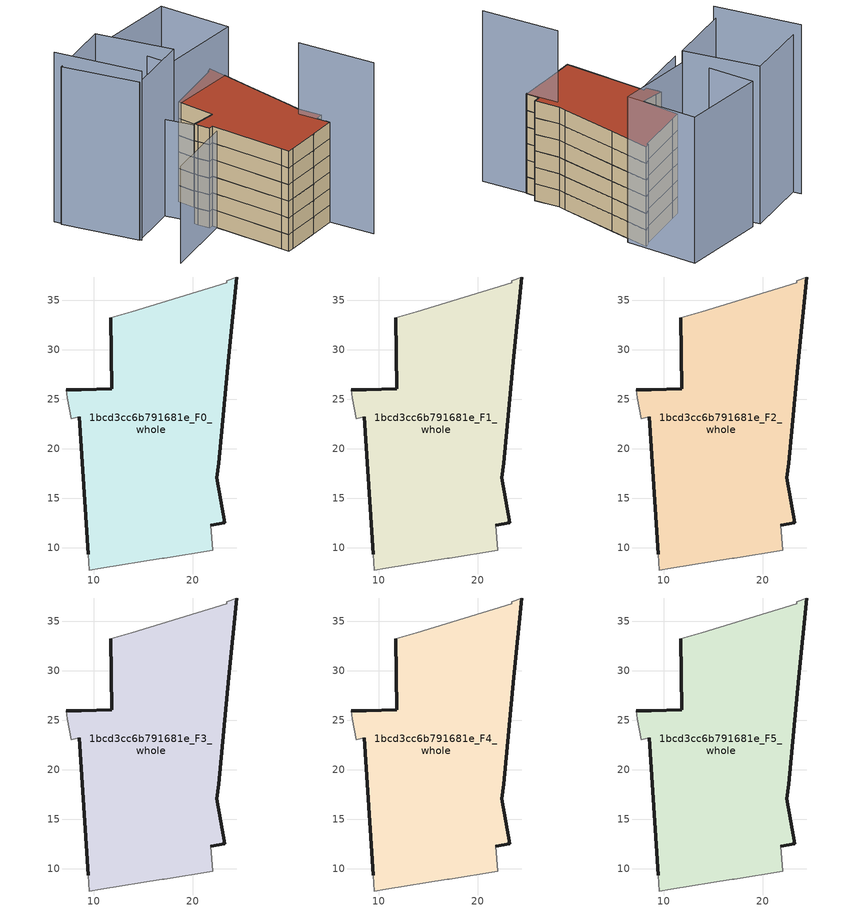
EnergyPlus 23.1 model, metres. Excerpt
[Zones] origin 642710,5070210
1bcd3cc6b791681e_F0_whole
 floor ground (EU_floor_Construction): 22.03,9.73 21.83,12.23 23.23,12.53 22.44,17.04 22.64,18.54 23.64,29.34 24.44,37.35 23.44,36.95 23.44,36.75 13.83,33.85 11.73,33.25 11.83,26.05 8.73,25.95 7.23,25.95 7.33,25.15 7.73,23.04 8.53,23.25 9.42,9.33 9.52,7.73 10.72,7.93 16.93,8.93 17.13,8.93 z0
 wall outside (EU_wall_Construction): 24.44,37.35 23.64,29.34 22.64,18.54 22.44,17.04 23.23,12.53 21.83,12.23 / 9.42,9.33 8.53,23.25 / 7.23,25.95 8.73,25.95 11.83,26.05 11.73,33.25 z0:3
 wall adiabatic (EU_wall_Construction): 21.83,12.23 22.03,9.73 17.13,8.93 16.93,8.93 10.72,7.93 9.52,7.73 9.42,9.33 / 8.53,23.25 7.73,23.04 7.33,25.15 7.23,25.95 / 11.73,33.25 13.83,33.85 23.44,36.75 23.44,36.95 24.44,37.35 z0:3
1bcd3cc6b791681e_F1_whole
 floor to 1bcd3cc6b791681e_F0_whole (EU_floor_Construction): 22.03,9.73 21.83,12.23 23.23,12.53 22.44,17.04 22.64,18.54 23.64,29.34 24.44,37.35 23.44,36.95 23.44,36.75 13.83,33.85 11.73,33.25 11.83,26.05 8.73,25.95 7.23,25.95 7.33,25.15 7.73,23.04 8.53,23.25 9.42,9.33 9.52,7.73 10.72,7.93 16.93,8.93 17.13,8.93 z3
 wall outside (EU_wall_Construction): 24.44,37.35 23.64,29.34 22.64,18.54 22.44,17.04 23.23,12.53 21.83,12.23 / 9.42,9.33 8.53,23.25 / 7.23,25.95 8.73,25.95 11.83,26.05 11.73,33.25 z3:6
 wall adiabatic (EU_wall_Construction): 21.83,12.23 22.03,9.73 17.13,8.93 16.93,8.93 10.72,7.93 9.52,7.73 9.42,9.33 / 8.53,23.25 7.73,23.04 7.33,25.15 7.23,25.95 / 11.73,33.25 13.83,33.85 23.44,36.75 23.44,36.95 24.44,37.35 z3:6
1bcd3cc6b791681e_F2_whole
 floor to 1bcd3cc6b791681e_F1_whole (EU_floor_Construction): 22.03,9.73 21.83,12.23 23.23,12.53 22.44,17.04 22.64,18.54 23.64,29.34 24.44,37.35 23.44,36.95 23.44,36.75 13.83,33.85 11.73,33.25 11.83,26.05 8.73,25.95 7.23,25.95 7.33,25.15 7.73,23.04 8.53,23.25 9.42,9.33 9.52,7.73 10.72,7.93 16.93,8.93 17.13,8.93 z6
 wall outside (EU_wall_Construction): 24.44,37.35 23.64,29.34 22.64,18.54 22.44,17.04 23.23,12.53 21.83,12.23 / 9.42,9.33 8.53,23.25 / 7.23,25.95 8.73,25.95 11.83,26.05 11.73,33.25 z6:9
 wall adiabatic (EU_wall_Construction): 21.83,12.23 22.03,9.73 17.13,8.93 16.93,8.93 10.72,7.93 9.52,7.73 9.42,9.33 / 8.53,23.25 7.73,23.04 7.33,25.15 7.23,25.95 / 11.73,33.25 13.83,33.85 23.44,36.75 23.44,36.95 24.44,37.35 z6:9
1bcd3cc6b791681e_F3_whole
 floor to 1bcd3cc6b791681e_F2_whole (EU_floor_Construction): 22.03,9.73 21.83,12.23 23.23,12.53 22.44,17.04 22.64,18.54 23.64,29.34 24.44,37.35 23.44,36.95 23.44,36.75 13.83,33.85 11.73,33.25 11.83,26.05 8.73,25.95 7.23,25.95 7.33,25.15 7.73,23.04 8.53,23.25 9.42,9.33 9.52,7.73 10.72,7.93 16.93,8.93 17.13,8.93 z9
 wall outside (EU_wall_Construction): 24.44,37.35 23.64,29.34 22.64,18.54 22.44,17.04 23.23,12.53 21.83,12.23 / 9.42,9.33 8.53,23.25 / 7.23,25.95 8.73,25.95 11.83,26.05 11.73,33.25 z9:12
 wall adiabatic (EU_wall_Construction): 21.83,12.23 22.03,9.73 17.13,8.93 16.93,8.93 10.72,7.93 9.52,7.73 9.42,9.33 / 8.53,23.25 7.73,23.04 7.33,25.15 7.23,25.95 / 11.73,33.25 13.83,33.85 23.44,36.75 23.44,36.95 24.44,37.35 z9:12
1bcd3cc6b791681e_F4_whole
 floor to 1bcd3cc6b791681e_F3_whole (EU_floor_Construction): 22.03,9.73 21.83,12.23 23.23,12.53 22.44,17.04 22.64,18.54 23.64,29.34 24.44,37.35 23.44,36.95 23.44,36.75 13.83,33.85 11.73,33.25 11.83,26.05 8.73,25.95 7.23,25.95 7.33,25.15 7.73,23.04 8.53,23.25 9.42,9.33 9.52,7.73 10.72,7.93 16.93,8.93 17.13,8.93 z12
 wall outside (EU_wall_Construction): 24.44,37.35 23.64,29.34 22.64,18.54 22.44,17.04 23.23,12.53 21.83,12.23 / 9.42,9.33 8.53,23.25 / 7.23,25.95 8.73,25.95 11.83,26.05 11.73,33.25 z12:15
 wall adiabatic (EU_wall_Construction): 21.83,12.23 22.03,9.73 17.13,8.93 16.93,8.93 10.72,7.93 9.52,7.73 9.42,9.33 / 8.53,23.25 7.73,23.04 7.33,25.15 7.23,25.95 / 11.73,33.25 13.83,33.85 23.44,36.75 23.44,36.95 24.44,37.35 z12:15
1bcd3cc6b791681e_F5_whole
 floor to 1bcd3cc6b791681e_F4_whole (EU_floor_Construction): 22.03,9.73 21.83,12.23 23.23,12.53 22.44,17.04 22.64,18.54 23.64,29.34 24.44,37.35 23.44,36.95 23.44,36.75 13.83,33.85 11.73,33.25 11.83,26.05 8.73,25.95 7.23,25.95 7.33,25.15 7.73,23.04 8.53,23.25 9.42,9.33 9.52,7.73 10.72,7.93 16.93,8.93 17.13,8.93 z15
 wall outside (EU_wall_Construction): 24.44,37.35 23.64,29.34 22.64,18.54 22.44,17.04 23.23,12.53 21.83,12.23 / 9.42,9.33 8.53,23.25 / 7.23,25.95 8.73,25.95 11.83,26.05 11.73,33.25 z15:18
 wall adiabatic (EU_wall_Construction): 21.83,12.23 22.03,9.73 17.13,8.93 16.93,8.93 10.72,7.93 9.52,7.73 9.42,9.33 / 8.53,23.25 7.73,23.04 7.33,25.15 7.23,25.95 / 11.73,33.25 13.83,33.85 23.44,36.75 23.44,36.95 24.44,37.35 z15:18
 roof outside (EU_roof_Construction): 24.44,37.35 23.64,29.34 22.64,18.54 22.44,17.04 23.23,12.53 21.83,12.23 22.03,9.73 17.13,8.93 16.93,8.93 10.72,7.93 9.52,7.73 9.42,9.33 8.53,23.25 7.73,23.04 7.33,25.15 7.23,25.95 8.73,25.95 11.83,26.05 11.73,33.25 13.83,33.85 23.44,36.75 23.44,36.95 z18
shading: 21.08,15.55 23.38,1.51 z0:30.8; 6.33,31.65 9.05,22.41 / 9.05,22.41 -5.1,18.24 z0:17.4; -6.91,43.68 -2.89,28.41 z0:30.5; -2.98,28.75 -6.88,42.16 / -6.88,42.16 5.87,45.87 / 5.87,45.87 9.77,32.46 / 9.77,32.46 -2.98,28.75 z0:28.4; 7.59,45.68 23.84,47.26 / 23.84,47.26 25.13,34.01 / 25.13,34.01 8.88,32.44 / 8.88,32.44 7.59,45.68 z0:26.3
[Building]
EU S2 Campaign: North Axis=0; Terrain=City; Solar Distribution=FullExterior
[Site:Location]
Lyon-Bron: Latitude=45.75; Longitude=5; Time Zone=1; Elevation=198
[SizingPeriod:WeatherFileDays]
AnnualSizingPeriod: Begin Month=1; Begin Day of Month=1; End Month=12; End Day of Month=31; Day of Week for Start Day=Monday; Use Weather File Daylight Saving Period=No; Use Weather File Rain and Snow Indicators=No
[MATERIAL]
EU_InternalMass_Material: Roughness=MediumRough; Thickness=0.1; Conductivity=1; Density=1800; Specific Heat=900; Thermal Absorptance=0.9; Solar Absorptance=0.7; Visible Absorptance=0.7
[MATERIAL:NOMASS] Roughness=MediumRough; Thermal Absorptance=0.9; Solar Absorptance=0.7; Visible Absorptance=0.7
Name | Thermal Resistance
EU_wall_NoMass | 0.776494
EU_roof_NoMass | 0.486893
EU_floor_NoMass | 0.421597
[CONSTRUCTION]
EU_wall_Construction: EU_wall_NoMass
EU_roof_Construction: EU_roof_NoMass
EU_floor_Construction: EU_floor_NoMass
EU_InternalMass_Construction: EU_InternalMass_Material
[ZONE] Type=1; Multiplier=1; Ceiling Height=autocalculate; Volume=1051.16; Floor Area=autocalculate; Part of Total Floor Area=Yes
1bcd3cc6b791681e_F0_whole; 1bcd3cc6b791681e_F1_whole; 1bcd3cc6b791681e_F2_whole; 1bcd3cc6b791681e_F3_whole; 1bcd3cc6b791681e_F4_whole; 1bcd3cc6b791681e_F5_whole
[INTERNALMASS] Construction=EU_InternalMass_Construction; Surface Area=350.383
Name | Zone or ZoneList
1bcd3cc6b791681e_F0_whole_EU_InternalMass | 1bcd3cc6b791681e_F0_whole
1bcd3cc6b791681e_F1_whole_EU_InternalMass | 1bcd3cc6b791681e_F1_whole
1bcd3cc6b791681e_F2_whole_EU_InternalMass | 1bcd3cc6b791681e_F2_whole
1bcd3cc6b791681e_F3_whole_EU_InternalMass | 1bcd3cc6b791681e_F3_whole
1bcd3cc6b791681e_F4_whole_EU_InternalMass | 1bcd3cc6b791681e_F4_whole
1bcd3cc6b791681e_F5_whole_EU_InternalMass | 1bcd3cc6b791681e_F5_whole
[OTHEREQUIPMENT] Fuel Type=Electricity; Design Level Calculation Method=Watts/Area; Power per Zone Floor Area=1; Fraction Latent=0; Fraction Radiant=0; Fraction Lost=0; Carbon Dioxide Generation Rate=0; EndUse Subcategory=EU_Step8_InternalGains
Name | Zone or ZoneList or Space or SpaceList | Schedule
EU_Step8_InternalGain_1bcd3cc6b791681e_F0_whole_f000 | 1bcd3cc6b791681e_F0_whole | EU_Step8_GainSchedule_1bcd3cc6b791681e_F0_whole_f000
EU_Step8_InternalGain_1bcd3cc6b791681e_F1_whole_f000 | 1bcd3cc6b791681e_F1_whole | EU_Step8_GainSchedule_1bcd3cc6b791681e_F1_whole_f000
EU_Step8_InternalGain_1bcd3cc6b791681e_F2_whole_f000 | 1bcd3cc6b791681e_F2_whole | EU_Step8_GainSchedule_1bcd3cc6b791681e_F2_whole_f000
EU_Step8_InternalGain_1bcd3cc6b791681e_F3_whole_f000 | 1bcd3cc6b791681e_F3_whole | EU_Step8_GainSchedule_1bcd3cc6b791681e_F3_whole_f000
EU_Step8_InternalGain_1bcd3cc6b791681e_F4_whole_f000 | 1bcd3cc6b791681e_F4_whole | EU_Step8_GainSchedule_1bcd3cc6b791681e_F4_whole_f000
EU_Step8_InternalGain_1bcd3cc6b791681e_F5_whole_f000 | 1bcd3cc6b791681e_F5_whole | EU_Step8_GainSchedule_1bcd3cc6b791681e_F5_whole_f000
[ZONEVENTILATION:DESIGNFLOWRATE] Schedule=EU_AlwaysOn; Design Flow Rate Calculation Method=AirChanges/Hour; Air Changes per Hour=0.693814; Ventilation Type=Natural; Fan Pressure Rise=0; Fan Total Efficiency=1; Constant Term Coefficient=1; Temperature Term Coefficient=0; Velocity Term Coefficient=0; Velocity Squared Term Coefficient=0; Minimum Indoor Temperature=-100; Maximum Indoor Temperature=100; Delta Temperature=-100; Minimum Outdoor Temperature=-100; Maximum Outdoor Temperature=100; Maximum Wind Speed=40
Name | Zone or ZoneList or Space or SpaceList
EU_ConstantAir_1bcd3cc6b791681e_F0_whole | 1bcd3cc6b791681e_F0_whole
EU_ConstantAir_1bcd3cc6b791681e_F1_whole | 1bcd3cc6b791681e_F1_whole
EU_ConstantAir_1bcd3cc6b791681e_F2_whole | 1bcd3cc6b791681e_F2_whole
EU_ConstantAir_1bcd3cc6b791681e_F3_whole | 1bcd3cc6b791681e_F3_whole
EU_ConstantAir_1bcd3cc6b791681e_F4_whole | 1bcd3cc6b791681e_F4_whole
EU_ConstantAir_1bcd3cc6b791681e_F5_whole | 1bcd3cc6b791681e_F5_whole
[HVACTEMPLATE:THERMOSTAT] Constant Heating Setpoint=20; Constant Cooling Setpoint=50
EU_HeatOnly_1bcd3cc6b791681e_F0_whole; EU_HeatOnly_1bcd3cc6b791681e_F1_whole; EU_HeatOnly_1bcd3cc6b791681e_F2_whole; EU_HeatOnly_1bcd3cc6b791681e_F3_whole; EU_HeatOnly_1bcd3cc6b791681e_F4_whole; EU_HeatOnly_1bcd3cc6b791681e_F5_whole
[HVACTEMPLATE:ZONE:IDEALLOADSAIRSYSTEM] System Availability Schedule=EU_AlwaysOn; Maximum Heating Supply Air Temperature=50; Minimum Cooling Supply Air Temperature=13; Maximum Heating Supply Air Humidity Ratio=0.0156; Minimum Cooling Supply Air Humidity Ratio=0.0077; Heating Limit=NoLimit; Cooling Limit=NoLimit; Heating Availability Schedule=EU_AlwaysOn; Cooling Availability Schedule=EU_CoolingOff; Dehumidification Control Type=ConstantSensibleHeatRatio; Cooling Sensible Heat Ratio=0.7; Dehumidification Setpoint=60; Humidification Control Type=None; Humidification Setpoint=30; Outdoor Air Method=None; Outdoor Air Flow Rate per Person=0.00944; Outdoor Air Flow Rate per Zone Floor Area=0; Outdoor Air Flow Rate per Zone=0; Demand Controlled Ventilation Type=None; Outdoor Air Economizer Type=NoEconomizer; Heat Recovery Type=None; Sensible Heat Recovery Effectiveness=0.7; Latent Heat Recovery Effectiveness=0.65
Name | Template Thermostat
1bcd3cc6b791681e_F0_whole | EU_HeatOnly_1bcd3cc6b791681e_F0_whole
1bcd3cc6b791681e_F1_whole | EU_HeatOnly_1bcd3cc6b791681e_F1_whole
1bcd3cc6b791681e_F2_whole | EU_HeatOnly_1bcd3cc6b791681e_F2_whole
1bcd3cc6b791681e_F3_whole | EU_HeatOnly_1bcd3cc6b791681e_F3_whole
1bcd3cc6b791681e_F4_whole | EU_HeatOnly_1bcd3cc6b791681e_F4_whole
1bcd3cc6b791681e_F5_whole | EU_HeatOnly_1bcd3cc6b791681e_F5_whole
[SIZING:ZONE] Zone Cooling Design Supply Air Temperature Input Method=SupplyAirTemperature; Zone Cooling Design Supply Air Temperature=13; Zone Heating Design Supply Air Temperature Input Method=SupplyAirTemperature; Zone Heating Design Supply Air Temperature=50; Zone Cooling Design Supply Air Humidity Ratio=0.008; Zone Heating Design Supply Air Humidity Ratio=0.008; Cooling Design Air Flow Method=DesignDay; Cooling Design Air Flow Rate=0; Cooling Minimum Air Flow per Zone Floor Area=0.000762; Cooling Minimum Air Flow=0; Cooling Minimum Air Flow Fraction=0.2; Heating Design Air Flow Method=DesignDay; Heating Design Air Flow Rate=0; Heating Maximum Air Flow per Zone Floor Area=0.002032; Heating Maximum Air Flow=0.141576; Heating Maximum Air Flow Fraction=0.3; Account for Dedicated Outdoor Air System=No; Dedicated Outdoor Air System Control Strategy=NeutralSupplyAir; Dedicated Outdoor Air Low Setpoint Temperature for Design=autosize; Dedicated Outdoor Air High Setpoint Temperature for Design=autosize; Zone Load Sizing Method=Sensible Load Only No Latent Load; Zone Latent Cooling Design Supply Air Humidity Ratio Input Method=HumidityRatioDifference; Zone Cooling Design Supply Air Humidity Ratio Difference=0.005; Zone Latent Heating Design Supply Air Humidity Ratio Input Method=HumidityRatioDifference; Zone Humidification Design Supply Air Humidity Ratio Difference=0.005
1bcd3cc6b791681e_F0_whole; 1bcd3cc6b791681e_F1_whole; 1bcd3cc6b791681e_F2_whole; 1bcd3cc6b791681e_F3_whole; 1bcd3cc6b791681e_F4_whole; 1bcd3cc6b791681e_F5_whole
[SCHEDULE:CONSTANT]
Name | Hourly Value
EU_AlwaysOn | 1
EU_CoolingOff | 0
[SCHEDULE:FILE] Column Number=1; Rows to Skip at Top=0; Number of Hours of Data=8760; Column Separator=Comma; Interpolate to Timestep=No; Minutes per Item=60; Adjust Schedule for Daylight Savings=Yes
Name | File
EU_Step8_GainSchedule_1bcd3cc6b791681e_F0_whole_f000 | ../../schedules/1bcd3cc6b791681e/1bcd3cc6b791681e_F0_whole_f000_gain.csv
EU_Step8_GainSchedule_1bcd3cc6b791681e_F1_whole_f000 | ../../schedules/1bcd3cc6b791681e/1bcd3cc6b791681e_F1_whole_f000_gain.csv
EU_Step8_GainSchedule_1bcd3cc6b791681e_F2_whole_f000 | ../../schedules/1bcd3cc6b791681e/1bcd3cc6b791681e_F2_whole_f000_gain.csv
EU_Step8_GainSchedule_1bcd3cc6b791681e_F3_whole_f000 | ../../schedules/1bcd3cc6b791681e/1bcd3cc6b791681e_F3_whole_f000_gain.csv
EU_Step8_GainSchedule_1bcd3cc6b791681e_F4_whole_f000 | ../../schedules/1bcd3cc6b791681e/1bcd3cc6b791681e_F4_whole_f000_gain.csv
EU_Step8_GainSchedule_1bcd3cc6b791681e_F5_whole_f000 | ../../schedules/1bcd3cc6b791681e/1bcd3cc6b791681e_F5_whole_f000_gain.csv
